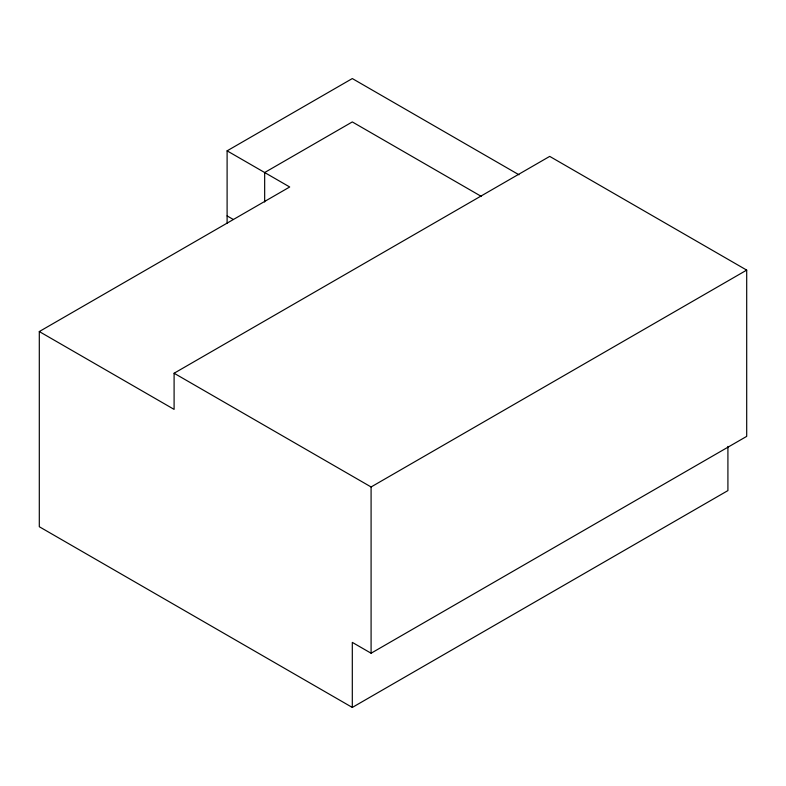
<?xml version="1.0" encoding="UTF-8"?>
<svg xmlns="http://www.w3.org/2000/svg" width="786" height="786" viewBox="0 0 786 786"><rect width="100%" height="100%" fill="white"/><g stroke="black" fill="none" stroke-linecap="round" stroke-linejoin="round"><path stroke-width="1.18" d="M227.105 223.263L227.105 150.843L352.305 78.561L518.986 174.787M727.915 446.399L727.915 490.592L352.305 707.439L39.3 526.728L39.3 331.554L289.71 186.989L227.105 150.843M39.3 331.554L174.099 409.378L174.099 373.242L549.709 156.385L746.7 270.109L746.7 436.368L371.09 653.225L352.305 642.388L352.305 707.439M174.099 373.242L371.09 486.966L746.7 270.109M481.474 196.5L352.305 121.928L264.666 172.527L264.666 201.992M227.105 215.904L233.363 219.51M371.09 486.966L371.09 653.225"/></g></svg>
